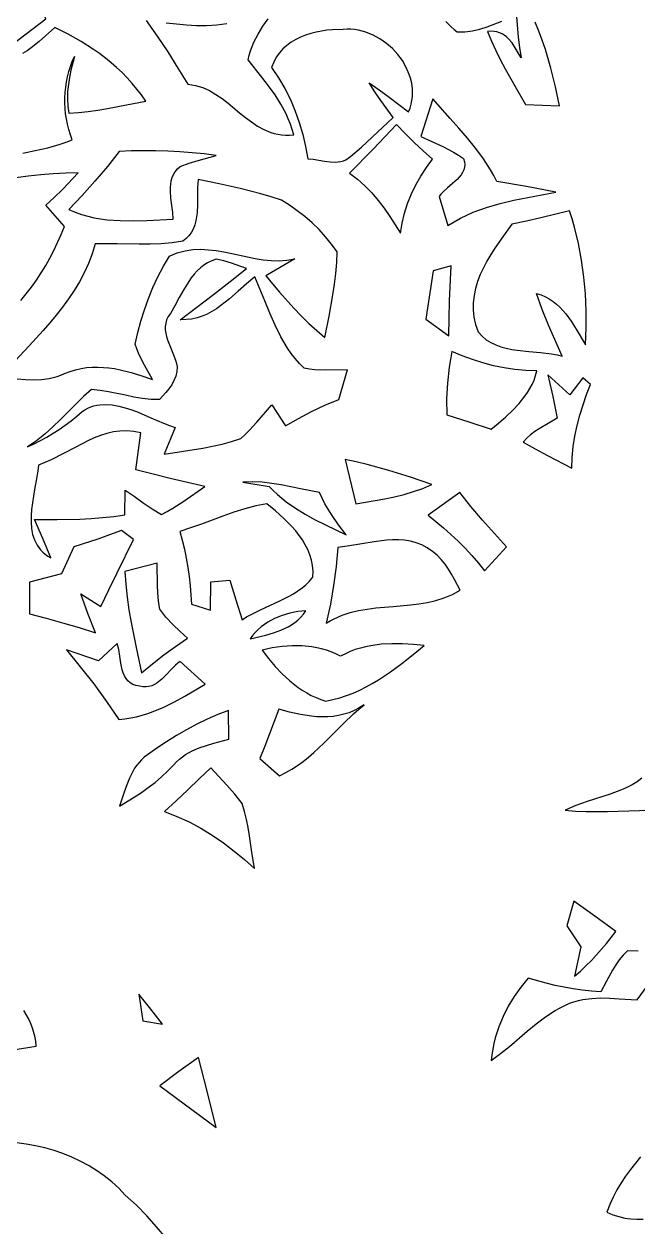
# Model space of a CAD drawing. Extents: x 0 to 24, y 0 to 24.
# Drawn here: x 2.325 to 4.216, y 3.64 to 7.346 of the extents above; entities that cross this region are included whole.
import ezdxf

# ---------------------------------------------------------------- set-up
doc = ezdxf.new("R2010")
doc.units = 0
doc.layers.add('Default_Layer', color=1, linetype='CONTINUOUS')

msp = doc.modelspace()

# ---------------------------------------------------------------- linework, layer by layer
at = {"layer": 'Default_Layer'}
for points in [[(2.2669, 7.2667), (2.3922, 7.3622), (2.3846, 7.3801), (2.3756, 7.3965), (2.3653, 7.4115), (2.3539, 7.4253), (2.3414, 7.4379), (2.3279, 7.4494), (2.3135, 7.4598)], [(2.7017, 7.3567), (2.7353, 7.3085), (2.7678, 7.2596), (2.7993, 7.21), (2.8302, 7.16), (2.8422, 7.1586), (2.8538, 7.1564), (2.865, 7.1534), (2.8759, 7.1497), (2.8966, 7.1405), (2.9164, 7.1291), (2.9352, 7.1162), (2.9535, 7.1021), (2.9893, 7.0724), (3.0072, 7.0577), (3.0255, 7.0439), (3.0444, 7.0313), (3.0641, 7.0205), (3.0849, 7.0119), (3.0957, 7.0086), (3.1069, 7.0061), (3.1185, 7.0043), (3.1305, 7.0034), (3.1429, 7.0034), (3.1559, 7.0044), (3.1512, 7.0211), (3.1456, 7.0374), (3.1393, 7.0532), (3.1323, 7.0687), (3.1164, 7.0986), (3.0984, 7.1273), (3.0787, 7.1551), (3.058, 7.1823), (3.0153, 7.2354), (3.0185, 7.2495), (3.0226, 7.2631), (3.0275, 7.2764), (3.0331, 7.2894), (3.0461, 7.3145), (3.0611, 7.3387), (3.0775, 7.3621)], [(2.9495, 7.3467), (2.9186, 7.3422), (2.8875, 7.3403), (2.8565, 7.3404), (2.8254, 7.3421), (2.7943, 7.345), (2.7634, 7.3487)], [(3.6246, 7.3536), (3.641, 7.3366), (3.6499, 7.3289), (3.6596, 7.3218), (3.6714, 7.3213), (3.6831, 7.3217), (3.7062, 7.3247), (3.7291, 7.3303), (3.7518, 7.3375), (3.7968, 7.3541)], [(3.8418, 7.3688), (3.8476, 7.305), (3.8514, 7.2732), (3.8561, 7.2412), (3.8476, 7.2571), (3.8385, 7.2728), (3.8286, 7.2875), (3.8174, 7.3005), (3.8112, 7.3062), (3.8046, 7.3113), (3.7975, 7.3156), (3.7899, 7.319), (3.7817, 7.3216), (3.7729, 7.3231), (3.7634, 7.3235), (3.7532, 7.3228), (3.765, 7.2934), (3.7781, 7.2645), (3.7921, 7.2361), (3.807, 7.2081), (3.8382, 7.1528), (3.8699, 7.0978), (3.9749, 7.0941), (3.9624, 7.1521), (3.948, 7.21), (3.9398, 7.2388), (3.931, 7.2674), (3.9213, 7.2957), (3.9109, 7.3236), (3.8996, 7.3511)], [(2.321, 6.9483), (2.3597, 6.9559), (2.3982, 6.9648), (2.4362, 6.9756), (2.4549, 6.9819), (2.4735, 6.9889), (2.4679, 7.0048), (2.463, 7.0209), (2.459, 7.037), (2.4557, 7.0532), (2.4533, 7.0695), (2.4517, 7.0857), (2.4509, 7.102), (2.4509, 7.1183), (2.4517, 7.1346), (2.4534, 7.1508), (2.4558, 7.1669), (2.4591, 7.183), (2.4632, 7.199), (2.4681, 7.2148), (2.4738, 7.2305), (2.4803, 7.2461), (2.4698, 7.2031), (2.4654, 7.1813), (2.4618, 7.1594), (2.4595, 7.1374), (2.4587, 7.1153), (2.4597, 7.0931), (2.4629, 7.0709), (2.4929, 7.0727), (2.5228, 7.076), (2.5525, 7.0804), (2.5821, 7.0856), (2.6412, 7.0972), (2.7003, 7.1084), (2.687, 7.1273), (2.673, 7.1455), (2.6583, 7.163), (2.6429, 7.1798), (2.627, 7.196), (2.6104, 7.2116), (2.5934, 7.2265), (2.5757, 7.2408), (2.5576, 7.2545), (2.5391, 7.2676), (2.5007, 7.2922), (2.4609, 7.3146), (2.4198, 7.3349), (2.3722, 7.2923), (2.3474, 7.2722), (2.3343, 7.263), (2.3206, 7.2546)], [(2.3044, 6.2528), (2.3292, 6.2501), (2.3539, 6.2491), (2.3785, 6.2501), (2.4028, 6.2534), (2.4149, 6.2562), (2.4268, 6.2597), (2.4386, 6.2639), (2.4503, 6.2691), (2.467, 6.2756), (2.4839, 6.2807), (2.5008, 6.2844), (2.5179, 6.287), (2.535, 6.2883), (2.5522, 6.2886), (2.5695, 6.288), (2.5867, 6.2864), (2.6039, 6.284), (2.621, 6.2808), (2.655, 6.2725), (2.6884, 6.2623), (2.7211, 6.2507), (2.6915, 6.304), (2.6782, 6.3313), (2.6725, 6.3452), (2.6678, 6.3596), (2.6759, 6.3951), (2.6854, 6.4305), (2.6962, 6.4654), (2.7084, 6.4999), (2.7222, 6.5337), (2.7375, 6.5669), (2.7543, 6.5992), (2.7728, 6.6306), (2.7849, 6.636), (2.797, 6.6406), (2.809, 6.6443), (2.821, 6.6471), (2.8451, 6.6507), (2.8691, 6.6516), (2.8931, 6.6505), (2.9171, 6.6476), (2.9411, 6.6435), (2.9652, 6.6385), (3.0134, 6.628), (3.0376, 6.6233), (3.0618, 6.6195), (3.0862, 6.6171), (3.1106, 6.6165), (3.1351, 6.6182), (3.1597, 6.6226), (3.0702, 6.5698), (3.1126, 6.5194), (3.1564, 6.4702), (3.1791, 6.4464), (3.2025, 6.4232), (3.2268, 6.401), (3.2522, 6.3796), (3.2649, 6.4453), (3.2768, 6.5111), (3.2818, 6.5442), (3.2858, 6.5773), (3.2887, 6.6105), (3.2901, 6.6439), (3.2727, 6.6676), (3.2539, 6.6904), (3.2339, 6.7122), (3.2126, 6.7328), (3.1903, 6.7524), (3.167, 6.7706), (3.1428, 6.7876), (3.1179, 6.8033), (3.0864, 6.8135), (3.0547, 6.8227), (2.9905, 6.839), (2.9259, 6.8534), (2.8612, 6.8672), (2.8612, 6.8672), (2.8599, 6.8424), (2.8599, 6.8165), (2.8599, 6.7902), (2.8585, 6.7641), (2.8569, 6.7514), (2.8545, 6.739), (2.8512, 6.7271), (2.8467, 6.7156), (2.841, 6.7047), (2.8338, 6.6945), (2.825, 6.6851), (2.8145, 6.6765), (2.781, 6.6717), (2.7473, 6.6688), (2.7135, 6.6674), (2.6797, 6.6672), (2.6119, 6.6682), (2.578, 6.6686), (2.5442, 6.6683), (2.5349, 6.6375), (2.5237, 6.6079), (2.5106, 6.5793), (2.496, 6.5517), (2.4799, 6.5249), (2.4625, 6.499), (2.444, 6.4737), (2.4246, 6.449), (2.4044, 6.4248), (2.3836, 6.401), (2.3408, 6.3543), (2.2976, 6.308)], [(2.315, 6.4936), (2.3319, 6.5141), (2.348, 6.5352), (2.3633, 6.5568), (2.378, 6.579), (2.3918, 6.6017), (2.4049, 6.6248), (2.4172, 6.6484), (2.4287, 6.6724), (2.4395, 6.6968), (2.4493, 6.7215), (2.3918, 6.7878), (2.4183, 6.8113), (2.4435, 6.8361), (2.4924, 6.887), (2.4539, 6.8861), (2.4153, 6.8843), (2.3767, 6.8813), (2.3383, 6.8772), (2.3001, 6.8716)], [(4.2286, 5.0218), (4.2138, 5.0111), (4.1983, 5.0016), (4.1821, 4.9932), (4.1655, 4.9858), (4.131, 4.9729), (4.0601, 4.9506), (4.0252, 4.9383), (4.0081, 4.9312), (3.9916, 4.9233), (4.024, 4.9208), (4.0567, 4.9195), (4.0894, 4.9192), (4.1222, 4.9197), (4.188, 4.9216), (4.2537, 4.9234)], [(4.2169, 4.489), (4.1837, 4.4902), (4.1837, 4.4902), (4.1704, 4.4767), (4.1586, 4.4621), (4.1479, 4.4466), (4.138, 4.4304), (4.1198, 4.3971), (4.1017, 4.3639), (4.0732, 4.3659), (4.0448, 4.369), (4.0166, 4.3731), (3.9886, 4.3781), (3.9608, 4.3839), (3.9331, 4.3906), (3.8783, 4.406), (3.8558, 4.3785), (3.8353, 4.3497), (3.817, 4.3196), (3.801, 4.2882), (3.7876, 4.2557), (3.7768, 4.2222), (3.7725, 4.205), (3.769, 4.1876), (3.7662, 4.17), (3.7641, 4.1522), (3.7929, 4.1734), (3.8208, 4.1959), (3.8755, 4.2423), (3.9031, 4.2649), (3.9316, 4.2864), (3.9614, 4.3061), (3.9768, 4.315), (3.9928, 4.3233), (4.0059, 4.3289), (4.0192, 4.3335), (4.0327, 4.3372), (4.0463, 4.3401), (4.0739, 4.3437), (4.1018, 4.3449), (4.1299, 4.3444), (4.1581, 4.3428), (4.2139, 4.3388), (4.2645, 4.4077)], [(2.2913, 4.1848), (2.363, 4.197), (2.3611, 4.2124), (2.3583, 4.2272), (2.3546, 4.2416), (2.3501, 4.2554), (2.3449, 4.2687), (2.3389, 4.2816), (2.325, 4.3062)], [(2.7626, 3.6051), (2.7337, 3.6401), (2.7032, 3.6738), (2.6711, 3.7061), (2.6371, 3.737), (2.6167, 3.7586), (2.5951, 3.7785), (2.5724, 3.7968), (2.5487, 3.8135), (2.5239, 3.8287), (2.4984, 3.8424), (2.4721, 3.8547), (2.4451, 3.8655), (2.4175, 3.8749), (2.3894, 3.8829), (2.3609, 3.8895), (2.3321, 3.8949), (2.3031, 3.8989)], [(4.2237, 3.856), (4.193, 3.8162), (4.1784, 3.7959), (4.1646, 3.7751), (4.1517, 3.7538), (4.1399, 3.7317), (4.1293, 3.7088), (4.1203, 3.685), (4.1387, 3.6772), (4.1573, 3.6713), (4.1759, 3.667), (4.1946, 3.6643), (4.2133, 3.6631), (4.232, 3.663)]]:
    msp.add_lwpolyline(points, dxfattribs=at)
for points in [[(3.0879, 7.2117), (3.1094, 7.1799), (3.1286, 7.1469), (3.1455, 7.1128), (3.1602, 7.0777), (3.1728, 7.0419), (3.1836, 7.0053), (3.1925, 6.9681), (3.1996, 6.9303), (3.2161, 6.9292), (3.2332, 6.9266), (3.2504, 6.9237), (3.2677, 6.9213), (3.2846, 6.9205), (3.2929, 6.921), (3.3009, 6.9223), (3.3088, 6.9245), (3.3164, 6.9278), (3.3238, 6.9322), (3.3308, 6.9378), (3.3647, 6.9667), (3.3974, 6.9967), (3.4622, 7.0574), (3.4243, 7.1104), (3.4061, 7.1372), (3.3886, 7.1643), (3.4192, 7.1427), (3.4495, 7.1205), (3.5096, 7.0755), (3.5141, 7.087), (3.5176, 7.0985), (3.52, 7.1101), (3.5215, 7.1218), (3.5221, 7.1334), (3.5217, 7.145), (3.5205, 7.1566), (3.5185, 7.168), (3.5157, 7.1794), (3.512, 7.1905), (3.5027, 7.2122), (3.4907, 7.2329), (3.4763, 7.2523), (3.4598, 7.2701), (3.4414, 7.2861), (3.4215, 7.3), (3.4004, 7.3115), (3.3782, 7.3205), (3.3668, 7.3239), (3.3553, 7.3266), (3.3436, 7.3285), (3.3319, 7.3295), (3.3201, 7.3297), (3.3083, 7.3291), (3.2752, 7.3281), (3.2583, 7.3266), (3.2415, 7.3241), (3.2248, 7.3209), (3.2083, 7.3167), (3.1923, 7.3115), (3.1768, 7.3052), (3.1619, 7.2979), (3.1478, 7.2895), (3.1347, 7.2798), (3.1227, 7.2689), (3.1118, 7.2567), (3.1023, 7.2432), (3.0943, 7.2282), (3.0879, 7.2117)], [(3.5841, 7.1152), (3.5478, 6.9988), (3.6149, 6.968), (3.6476, 6.951), (3.6634, 6.9415), (3.6787, 6.9311), (3.6817, 6.9216), (3.6827, 6.9126), (3.6819, 6.9042), (3.6796, 6.8961), (3.676, 6.8884), (3.6712, 6.8811), (3.6654, 6.874), (3.6589, 6.8672), (3.6445, 6.854), (3.6295, 6.8411), (3.6154, 6.8281), (3.6093, 6.8215), (3.604, 6.8147), (3.6311, 6.7247), (3.65, 6.7365), (3.6693, 6.7472), (3.689, 6.7569), (3.709, 6.7656), (3.7293, 6.7735), (3.7499, 6.7806), (3.7918, 6.7929), (3.8343, 6.803), (3.8773, 6.8117), (3.9637, 6.8275), (3.873, 6.8451), (3.782, 6.8609), (3.7725, 6.8789), (3.7624, 6.8964), (3.7404, 6.9303), (3.7165, 6.9627), (3.6911, 6.9941), (3.6648, 7.0248), (3.6379, 7.0549), (3.5841, 7.1152)], [(3.4726, 7.0358), (3.4004, 6.9606), (3.3276, 6.8858), (3.3525, 6.8676), (3.3754, 6.8474), (3.3966, 6.8256), (3.4163, 6.8023), (3.4347, 6.778), (3.4522, 6.7528), (3.4852, 6.7012), (3.4899, 6.7327), (3.497, 6.7633), (3.5065, 6.7932), (3.5182, 6.8222), (3.5318, 6.8503), (3.5474, 6.8775), (3.5647, 6.9038), (3.5836, 6.9291), (3.5549, 6.9548), (3.5267, 6.9811), (3.4993, 7.0081), (3.4726, 7.0358)], [(2.6185, 6.9533), (2.5818, 6.9068), (2.5437, 6.8614), (2.5043, 6.8172), (2.4634, 6.7743), (2.4825, 6.7662), (2.5019, 6.7593), (2.5215, 6.7537), (2.5412, 6.7491), (2.5611, 6.7455), (2.5812, 6.7429), (2.6216, 6.7399), (2.6623, 6.7393), (2.7032, 6.7403), (2.7847, 6.7443), (2.7832, 6.765), (2.7804, 6.7867), (2.7777, 6.8089), (2.7761, 6.8309), (2.7761, 6.8417), (2.7769, 6.8523), (2.7787, 6.8626), (2.7815, 6.8724), (2.7855, 6.8819), (2.7909, 6.8908), (2.7978, 6.8992), (2.8065, 6.9069), (2.8337, 6.9171), (2.8613, 6.9257), (2.9173, 6.941), (2.8801, 6.9456), (2.8429, 6.9493), (2.8055, 6.9521), (2.7682, 6.9541), (2.7307, 6.9553), (2.6933, 6.9555), (2.6559, 6.9549), (2.6185, 6.9533)], [(3.8282, 6.729), (3.8017, 6.693), (3.7754, 6.655), (3.7629, 6.6353), (3.7511, 6.6152), (3.7403, 6.5946), (3.7307, 6.5738), (3.7225, 6.5525), (3.716, 6.531), (3.7113, 6.5092), (3.7088, 6.4872), (3.7085, 6.4649), (3.7109, 6.4425), (3.716, 6.4198), (3.7242, 6.3971), (3.7362, 6.384), (3.7492, 6.3731), (3.7633, 6.3641), (3.7783, 6.3569), (3.7941, 6.3512), (3.8105, 6.3467), (3.8274, 6.3433), (3.8447, 6.3407), (3.8801, 6.3371), (3.9156, 6.334), (3.9504, 6.3297), (3.9671, 6.3265), (3.9833, 6.3223), (3.9412, 6.4183), (3.9214, 6.4667), (3.9037, 6.5159), (3.9178, 6.5112), (3.931, 6.5054), (3.9433, 6.4987), (3.9548, 6.4909), (3.9656, 6.4824), (3.9757, 6.4731), (3.9852, 6.4631), (3.9942, 6.4525), (4.0108, 6.43), (4.0261, 6.4061), (4.0547, 6.3574), (4.0567, 6.4097), (4.0567, 6.462), (4.0545, 6.5142), (4.0499, 6.5662), (4.0429, 6.6179), (4.0333, 6.6692), (4.0209, 6.72), (4.0136, 6.7452), (4.0056, 6.7702), (3.9173, 6.7484), (3.8729, 6.7383), (3.8282, 6.729)], [(2.776, 6.4542), (2.7692, 6.4442), (2.7645, 6.4342), (2.7616, 6.424), (2.7603, 6.4139), (2.7604, 6.4037), (2.7618, 6.3934), (2.7641, 6.3831), (2.7673, 6.3728), (2.7752, 6.352), (2.7839, 6.3313), (2.7917, 6.3105), (2.7948, 6.3002), (2.797, 6.2899), (2.7959, 6.2751), (2.7925, 6.261), (2.787, 6.2474), (2.78, 6.2345), (2.7716, 6.2221), (2.7624, 6.2103), (2.7426, 6.1885), (2.716, 6.1891), (2.6897, 6.192), (2.6635, 6.1966), (2.6375, 6.2021), (2.5855, 6.213), (2.5593, 6.2171), (2.5328, 6.2192), (2.5081, 6.1977), (2.4844, 6.1748), (2.4379, 6.1276), (2.4143, 6.1043), (2.3897, 6.0821), (2.3636, 6.0616), (2.3499, 6.0522), (2.3356, 6.0433), (2.356, 6.0526), (2.3761, 6.0626), (2.3958, 6.0733), (2.415, 6.0847), (2.4338, 6.0968), (2.4522, 6.1096), (2.47, 6.1231), (2.4873, 6.1375), (2.4956, 6.145), (2.5041, 6.1516), (2.5127, 6.1573), (2.5215, 6.162), (2.5305, 6.1658), (2.5397, 6.1689), (2.549, 6.1711), (2.5584, 6.1727), (2.5775, 6.1737), (2.597, 6.1723), (2.6167, 6.1688), (2.6367, 6.1637), (2.6567, 6.1571), (2.6767, 6.1496), (2.7162, 6.1329), (2.7545, 6.1163), (2.7729, 6.1089), (2.7907, 6.1026), (2.7569, 6.0203), (2.8164, 6.0299), (2.8762, 6.0392), (2.9059, 6.0448), (2.9353, 6.0513), (2.9643, 6.0594), (2.9928, 6.0692), (3.0061, 6.0808), (3.0188, 6.093), (3.0426, 6.1189), (3.0881, 6.1728), (3.1307, 6.1075), (3.1702, 6.1305), (3.2108, 6.1517), (3.2522, 6.171), (3.2945, 6.1885), (3.3214, 6.28), (3.2543, 6.2795), (3.2209, 6.2808), (3.2043, 6.2827), (3.1878, 6.2855), (3.1735, 6.3), (3.1603, 6.3152), (3.148, 6.331), (3.1367, 6.3475), (3.1262, 6.3645), (3.1163, 6.3819), (3.0984, 6.4179), (3.0822, 6.455), (3.0669, 6.4925), (3.0518, 6.5299), (3.0361, 6.5667), (3.0101, 6.545), (2.9844, 6.5222), (2.9585, 6.4995), (2.9318, 6.4783), (2.918, 6.4687), (2.9038, 6.4599), (2.8891, 6.4522), (2.8738, 6.4457), (2.858, 6.4405), (2.8414, 6.4368), (2.8241, 6.4349), (2.806, 6.4348), (2.909, 6.5127), (2.9601, 6.5523), (3.0104, 6.5928), (2.9642, 6.6088), (2.9409, 6.6157), (2.917, 6.6211), (2.9034, 6.6164), (2.8908, 6.6103), (2.8791, 6.603), (2.8684, 6.5946), (2.8584, 6.5852), (2.8491, 6.575), (2.8404, 6.5641), (2.8323, 6.5525), (2.8172, 6.5282), (2.8033, 6.503), (2.7898, 6.478), (2.776, 6.4542)], [(3.5858, 6.5853), (3.5631, 6.4363), (3.6337, 6.3855), (3.6345, 6.4394), (3.636, 6.4933), (3.6407, 6.6008), (3.5858, 6.5853)], [(3.6434, 6.3368), (3.6388, 6.3126), (3.6349, 6.2883), (3.6295, 6.2395), (3.6269, 6.1905), (3.6272, 6.1413), (3.6957, 6.12), (3.7641, 6.0978), (3.7867, 6.1163), (3.8089, 6.1354), (3.8303, 6.1553), (3.8502, 6.1763), (3.8681, 6.1987), (3.8762, 6.2106), (3.8837, 6.2228), (3.8903, 6.2356), (3.8962, 6.2489), (3.9012, 6.2628), (3.9052, 6.2773), (3.8712, 6.2783), (3.8375, 6.2813), (3.8042, 6.2863), (3.7712, 6.2931), (3.7386, 6.3017), (3.7064, 6.3119), (3.6747, 6.3236), (3.6434, 6.3368)], [(3.9391, 6.2652), (3.954, 6.1984), (3.9674, 6.1309), (3.9397, 6.1149), (3.9117, 6.0989), (3.8982, 6.0901), (3.8854, 6.0805), (3.8736, 6.0697), (3.8631, 6.0574), (3.9, 6.0365), (3.9374, 6.0166), (4.0126, 5.977), (4.0137, 6.0105), (4.0169, 6.0436), (4.022, 6.0763), (4.0288, 6.1088), (4.0373, 6.1409), (4.0471, 6.1725), (4.0582, 6.2038), (4.0704, 6.2347), (4.0465, 6.256), (4.0061, 6.2037), (3.9391, 6.2652)], [(2.3695, 5.987), (2.3674, 5.9692), (2.3645, 5.9505), (2.3575, 5.9113), (2.3508, 5.8707), (2.3484, 5.8503), (2.347, 5.8303), (2.3468, 5.8106), (2.3483, 5.7916), (2.3517, 5.7733), (2.3573, 5.7561), (2.361, 5.7479), (2.3654, 5.7401), (2.3705, 5.7325), (2.3763, 5.7254), (2.3829, 5.7186), (2.3903, 5.7123), (2.3986, 5.7064), (2.4077, 5.701), (2.3829, 5.7602), (2.3574, 5.8188), (2.4272, 5.8189), (2.4969, 5.8205), (2.5318, 5.8223), (2.5666, 5.825), (2.6013, 5.8288), (2.6359, 5.8338), (2.6366, 5.91), (2.6643, 5.8906), (2.6917, 5.871), (2.7196, 5.8521), (2.7486, 5.835), (2.7665, 5.8439), (2.7838, 5.8537), (2.8174, 5.8752), (2.8824, 5.9211), (2.7757, 5.9458), (2.7225, 5.9587), (2.6695, 5.9727), (2.6853, 6.0859), (2.6631, 6.0905), (2.6416, 6.0924), (2.6207, 6.0918), (2.6003, 6.0891), (2.5802, 6.0844), (2.5606, 6.0782), (2.5412, 6.0706), (2.5221, 6.0619), (2.4843, 6.0425), (2.4466, 6.0221), (2.4085, 6.0028), (2.3892, 5.9943), (2.3695, 5.987)], [(3.3141, 6.0044), (3.347, 5.8672), (3.4068, 5.8773), (3.4366, 5.883), (3.4663, 5.8894), (3.4957, 5.8967), (3.5248, 5.9052), (3.5535, 5.915), (3.5817, 5.9265), (3.5159, 5.9495), (3.4493, 5.9704), (3.3821, 5.9888), (3.3482, 5.997), (3.3141, 6.0044)], [(2.9988, 5.934), (3.0804, 5.9211), (3.0927, 5.9083), (3.1055, 5.8961), (3.1188, 5.8846), (3.1326, 5.8738), (3.1613, 5.8536), (3.1913, 5.8353), (3.2222, 5.8184), (3.2537, 5.8024), (3.3172, 5.7716), (3.2936, 5.8025), (3.2718, 5.8345), (3.2522, 5.8678), (3.235, 5.9025), (3.1764, 5.9141), (3.1177, 5.9258), (3.0882, 5.9305), (3.0586, 5.9337), (3.0288, 5.935), (2.9988, 5.934)], [(3.5698, 5.8323), (3.5939, 5.8133), (3.6174, 5.7937), (3.6403, 5.7733), (3.6625, 5.7523), (3.6841, 5.7305), (3.7048, 5.708), (3.7247, 5.6847), (3.7438, 5.6606), (3.8111, 5.7353), (3.7739, 5.7761), (3.7373, 5.8174), (3.7017, 5.8594), (3.6673, 5.9025), (3.5698, 5.8323)], [(2.8048, 5.7825), (2.8124, 5.7551), (2.819, 5.7275), (2.8246, 5.6996), (2.8294, 5.6717), (2.8334, 5.6435), (2.8366, 5.6153), (2.8413, 5.5585), (2.8991, 5.5396), (2.9008, 5.6274), (2.9591, 5.6327), (2.9777, 5.5717), (2.9971, 5.5105), (3.0106, 5.5189), (3.0245, 5.5267), (3.0534, 5.5411), (3.1128, 5.5681), (3.1417, 5.5826), (3.1555, 5.5905), (3.1689, 5.599), (3.1816, 5.6083), (3.1936, 5.6183), (3.2048, 5.6294), (3.2151, 5.6414), (3.2154, 5.6597), (3.2138, 5.6772), (3.2105, 5.6942), (3.2056, 5.7105), (3.1992, 5.7263), (3.1916, 5.7415), (3.1827, 5.7562), (3.1728, 5.7703), (3.162, 5.784), (3.1505, 5.7971), (3.1257, 5.8222), (3.0997, 5.8455), (3.0733, 5.8674), (3.0388, 5.8609), (3.0048, 5.8521), (2.9712, 5.8416), (2.9379, 5.8299), (2.8715, 5.8052), (2.8383, 5.7933), (2.8048, 5.7825)], [(2.625, 5.7854), (2.5889, 5.7717), (2.5524, 5.7589), (2.4786, 5.7353), (2.4404, 5.6518), (2.3424, 5.626), (2.3419, 5.5282), (2.393, 5.5151), (2.4439, 5.5011), (2.4945, 5.486), (2.5449, 5.4699), (2.5218, 5.5298), (2.4997, 5.5899), (2.5309, 5.5708), (2.5619, 5.551), (2.5864, 5.6029), (2.6116, 5.6544), (2.6625, 5.7571), (2.625, 5.7854)], [(3.2913, 5.7331), (3.2863, 5.6744), (3.2788, 5.6159), (3.2687, 5.5578), (3.256, 5.5001), (3.268, 5.5072), (3.2801, 5.5136), (3.3048, 5.5242), (3.33, 5.5324), (3.3558, 5.5386), (3.3819, 5.5432), (3.4084, 5.5466), (3.4618, 5.5513), (3.5152, 5.556), (3.5418, 5.5593), (3.5681, 5.5637), (3.594, 5.5698), (3.6195, 5.5778), (3.6445, 5.5881), (3.6688, 5.6013), (3.6512, 5.634), (3.6422, 5.6503), (3.6326, 5.6663), (3.6221, 5.6817), (3.6105, 5.6961), (3.5976, 5.7093), (3.5829, 5.721), (3.5668, 5.7323), (3.5501, 5.7411), (3.5329, 5.7477), (3.5153, 5.7523), (3.4972, 5.7552), (3.4789, 5.7565), (3.4602, 5.7565), (3.4414, 5.7554), (3.4034, 5.7508), (3.3654, 5.7443), (3.3279, 5.7379), (3.2913, 5.7331)], [(2.6357, 5.6591), (2.6383, 5.6196), (2.6426, 5.5803), (2.6482, 5.5411), (2.6548, 5.5021), (2.6702, 5.4244), (2.6867, 5.3467), (2.7212, 5.3747), (2.7562, 5.4019), (2.7919, 5.4281), (2.8285, 5.4532), (2.8057, 5.4744), (2.7832, 5.4959), (2.762, 5.5186), (2.7522, 5.5306), (2.7431, 5.5432), (2.7402, 5.5608), (2.7383, 5.5785), (2.7363, 5.614), (2.7356, 5.685), (2.6357, 5.6591)], [(3.0213, 5.4513), (3.0696, 5.4626), (3.0935, 5.4696), (3.1166, 5.4781), (3.1386, 5.4887), (3.1491, 5.4949), (3.1591, 5.5018), (3.1686, 5.5095), (3.1776, 5.518), (3.1859, 5.5273), (3.1936, 5.5376), (3.1683, 5.5355), (3.1436, 5.5309), (3.1198, 5.5239), (3.0971, 5.5145), (3.0757, 5.5026), (3.0656, 5.4956), (3.0558, 5.4881), (3.0465, 5.4799), (3.0376, 5.471), (3.0292, 5.4615), (3.0213, 5.4513)], [(2.5548, 5.384), (2.4564, 5.4174), (2.4984, 5.3653), (2.5397, 5.3124), (2.5795, 5.2585), (2.6175, 5.2033), (2.6358, 5.205), (2.6539, 5.2077), (2.6716, 5.2114), (2.689, 5.216), (2.7061, 5.2213), (2.723, 5.2274), (2.7562, 5.2414), (2.7886, 5.2575), (2.8203, 5.275), (2.8827, 5.3119), (2.8062, 5.3821), (2.7989, 5.3766), (2.7918, 5.3704), (2.7778, 5.3565), (2.7639, 5.3417), (2.7496, 5.3275), (2.7346, 5.3154), (2.7267, 5.3105), (2.7185, 5.3068), (2.7099, 5.3043), (2.7009, 5.3032), (2.6914, 5.3037), (2.6814, 5.3061), (2.67, 5.3078), (2.6603, 5.3111), (2.6521, 5.3159), (2.6451, 5.322), (2.6394, 5.3292), (2.6347, 5.3374), (2.6308, 5.3464), (2.6278, 5.356), (2.6232, 5.3766), (2.62, 5.3978), (2.6167, 5.4183), (2.6124, 5.4368), (2.5548, 5.384)], [(3.0588, 5.4167), (3.0781, 5.3913), (3.0987, 5.3667), (3.1207, 5.3433), (3.1441, 5.3216), (3.1692, 5.3019), (3.1824, 5.2929), (3.196, 5.2847), (3.21, 5.2772), (3.2246, 5.2705), (3.2396, 5.2646), (3.2551, 5.2596), (3.2768, 5.2641), (3.2981, 5.2697), (3.3189, 5.2765), (3.3393, 5.2844), (3.3593, 5.2933), (3.3788, 5.3031), (3.398, 5.3137), (3.4169, 5.325), (3.4536, 5.3494), (3.4891, 5.3757), (3.5236, 5.4031), (3.5573, 5.4309), (3.5244, 5.4341), (3.4914, 5.436), (3.4584, 5.4364), (3.4256, 5.4346), (3.3931, 5.4304), (3.3771, 5.4272), (3.3613, 5.4232), (3.3456, 5.4183), (3.3302, 5.4126), (3.315, 5.4058), (3.3001, 5.398), (3.2858, 5.4049), (3.2713, 5.411), (3.2566, 5.4161), (3.2418, 5.4204), (3.2269, 5.424), (3.2118, 5.4267), (3.1814, 5.4299), (3.1508, 5.4304), (3.1201, 5.4282), (3.0894, 5.4235), (3.0588, 5.4167)], [(2.7051, 5.0939), (2.6956, 5.0869), (2.687, 5.0792), (2.6793, 5.0709), (2.6722, 5.0621), (2.6658, 5.0528), (2.6601, 5.0431), (2.65, 5.0226), (2.6414, 5.0012), (2.6338, 4.9794), (2.6192, 4.9361), (2.6645, 4.9633), (2.6865, 4.9778), (2.708, 4.9932), (2.7289, 5.0093), (2.7491, 5.0263), (2.7684, 5.0444), (2.7869, 5.0634), (2.795, 5.0726), (2.8037, 5.0808), (2.8129, 5.0882), (2.8226, 5.0949), (2.843, 5.1063), (2.8647, 5.1155), (2.8873, 5.1231), (2.9102, 5.1297), (2.956, 5.1421), (2.9553, 5.2311), (2.9219, 5.2181), (2.8891, 5.2038), (2.857, 5.1882), (2.8254, 5.1714), (2.7944, 5.1535), (2.764, 5.1345), (2.7343, 5.1146), (2.7051, 5.0939)], [(3.1096, 5.2347), (3.0817, 5.1585), (3.0671, 5.1205), (3.0518, 5.0828), (3.1116, 5.0298), (3.1312, 5.0392), (3.1499, 5.0498), (3.1678, 5.0614), (3.185, 5.0738), (3.2016, 5.087), (3.2178, 5.1009), (3.2489, 5.1301), (3.3094, 5.1909), (3.3403, 5.2206), (3.3563, 5.2348), (3.3726, 5.2485), (3.3575, 5.2387), (3.342, 5.2306), (3.3262, 5.224), (3.3101, 5.2189), (3.2938, 5.2151), (3.2774, 5.2126), (3.2608, 5.2112), (3.244, 5.2109), (3.2272, 5.2116), (3.2103, 5.2131), (3.1765, 5.2184), (3.1429, 5.2258), (3.1096, 5.2347)], [(2.7574, 4.9195), (2.7962, 4.9046), (2.8337, 4.8873), (2.87, 4.8677), (2.9051, 4.8461), (2.9391, 4.8227), (2.972, 4.7977), (3.0039, 4.7713), (3.0349, 4.7438), (3.0271, 4.7942), (3.0199, 4.8448), (3.0157, 4.87), (3.0107, 4.895), (3.0045, 4.9196), (2.9969, 4.9439), (2.9742, 4.9727), (2.95, 5.0002), (2.9006, 5.0537), (2.8649, 5.0201), (2.8296, 4.986), (2.794, 4.9522), (2.7574, 4.9195)], [(4.0189, 4.6434), (3.9969, 4.5672), (4.0404, 4.5021), (4.0211, 4.4123), (4.0389, 4.4276), (4.0561, 4.4436), (4.0727, 4.4602), (4.0887, 4.4774), (4.1193, 4.5129), (4.1486, 4.5495), (4.0838, 4.5967), (4.0189, 4.6434)], [(2.6785, 4.3564), (2.6908, 4.2742), (2.752, 4.2642), (2.7155, 4.3108), (2.6785, 4.3564)], [(2.7433, 4.0738), (2.9173, 3.9458), (2.8905, 4.0538), (2.8626, 4.1614), (2.8025, 4.1183), (2.7433, 4.0738)]]:
    msp.add_lwpolyline(points, close=True, dxfattribs=at)

doc.saveas('drawing.dxf')
